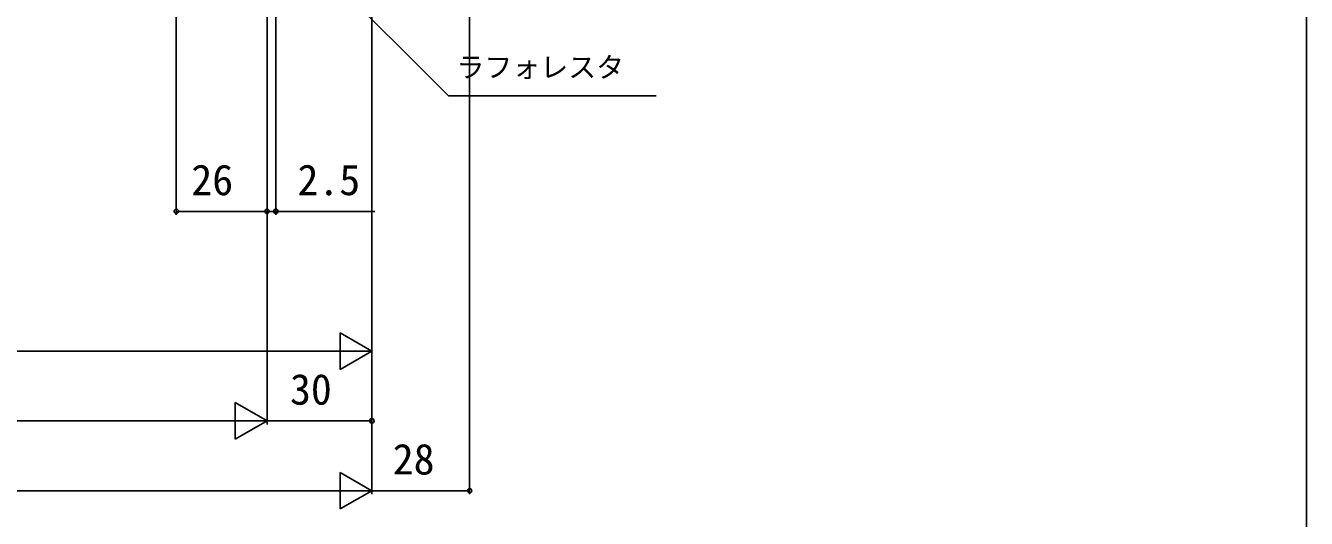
# Model space of a CAD drawing. Units: millimetres, scale not verified. Extents: x -525 to 525, y -783 to 778.
# Drawn here: x 158.2 to 525, y 1.4 to 142.5 of the extents above; entities that cross this region are included whole.
import ezdxf
from ezdxf.enums import TextEntityAlignment as Align

# ---------------------------------------------------------------- set-up
doc = ezdxf.new("R2010")
doc.units = ezdxf.units.MM
doc.header["$LTSCALE"] = 4
doc.layers.add('0-7_YKK_D', color=6, linetype='Continuous')
doc.layers.add('0-8_YKK_ZWAK', color=7, linetype='Continuous')
doc.styles.add('ＭＳ ゴシック', font='')
doc.styles.get('ＭＳ ゴシック').set_extended_font_data('MS Gothic')

msp = doc.modelspace()

# ---------------------------------------------------------------- linework, layer by layer
at = {"layer": '0-7_YKK_D'}
for p, q in [((285.34, 301.914), (285.34, 8.299)), ((201.34, 251.8), (201.34, 88.299)), ((257.34, 251.8), (257.34, 8.299)), ((257.34, 251.8), (257.34, 48.299)), ((257.34, 251.8), (257.34, 28.299)), ((257.34, 251.8), (257.34, 8.299)), ((227.34, 236.8), (227.34, 88.299)), ((227.34, 236.8), (227.34, 28.299)), ((227.34, 236.8), (227.34, 88.299)), ((227.34, 236.8), (227.34, 28.299)), ((229.84, 236.85), (229.84, 88.299)), ((227.34, 89.299), (201.34, 89.299)), ((227.34, 89.299), (224.79, 89.299)), ((227.34, 89.299), (229.84, 89.299)), ((229.84, 89.299), (258.167, 89.299)), ((257.34, 49.299), (248.247, 54.549)), ((248.247, 54.549), (248.247, 44.049)), ((246.84, 49.299), (67.84, 49.299)), ((257.34, 49.299), (239.153, 49.299)), ((257.34, 49.299), (248.247, 44.049)), ((227.34, 29.299), (218.247, 34.549)), ((218.247, 34.549), (218.247, 24.049)), ((216.84, 29.299), (-218.16, 29.299)), ((227.34, 29.299), (209.153, 29.299)), ((227.34, 29.299), (218.247, 24.049)), ((257.34, 29.299), (227.34, 29.299)), ((257.34, 9.299), (248.247, 14.549)), ((248.247, 14.549), (248.247, 4.049)), ((-248.16, 9.299), (246.84, 9.299)), ((257.34, 9.299), (239.153, 9.299)), ((257.34, 9.299), (248.247, 4.049)), ((257.34, 9.299), (285.34, 9.299))]:
    msp.add_line(p, q, dxfattribs=at)
msp.add_lwpolyline([(243.074, 158.649), (244.877, 156.846), (279.291, 122.432), (338.796, 122.432)], dxfattribs=at)
for centre in [(201.34, 89.299), (227.34, 89.299), (227.34, 89.299), (229.84, 89.299), (257.34, 29.299), (285.34, 9.299)]:
    msp.add_circle(centre, 0.637, dxfattribs=at)
at = {"layer": '0-8_YKK_ZWAK'}
msp.add_lwpolyline([(-525, -782.7), (525, -782.7), (525, 747.3)], dxfattribs=at)

# ---------------------------------------------------------------- texts
at = {"layer": '0-7_YKK_D', "style": 'ＭＳ ゴシック'}
for s, height, p in [('ラフォレスタ', 5.865, (281.59, 125.914)), ('26', 8.798, (205.647, 91.299)), ('2.5', 8.798, (236.054, 91.299)), ('30', 8.798, (233.907, 31.299)), ('28', 8.798, (263.336, 11.299))]:
    msp.add_text(s, height=height, dxfattribs=at).set_placement(p, align=Align.BOTTOM_LEFT)

doc.saveas('drawing.dxf')
